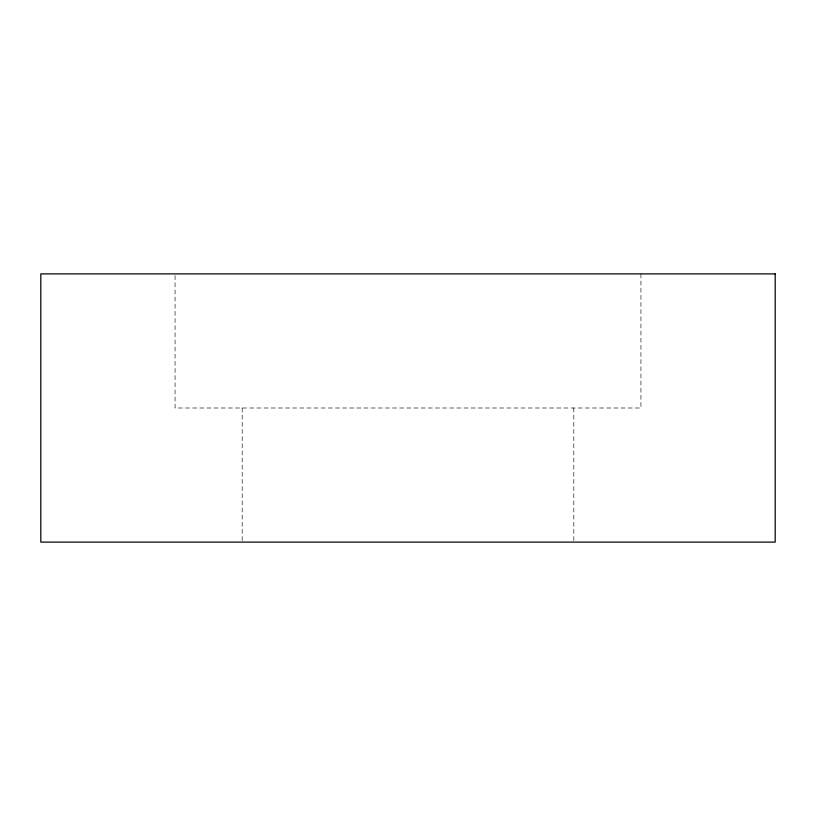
<?xml version="1.0" encoding="UTF-8"?>
<svg xmlns="http://www.w3.org/2000/svg" width="816" height="816" viewBox="0 0 816 816"><rect width="100%" height="100%" fill="white"/><g stroke="black" fill="none" stroke-linecap="round" stroke-linejoin="round"><path stroke-width="0.61" stroke-dasharray="4.08 3.06" d="M640.937 273.89L640.937 408L175.063 408L175.063 273.89M573.811 408L573.811 542.11M242.189 408L242.189 540.845"/><path stroke-width="1.22" d="M775.2 273.89L40.8 273.89L40.8 542.11L775.2 542.11L775.2 273.89"/></g></svg>
